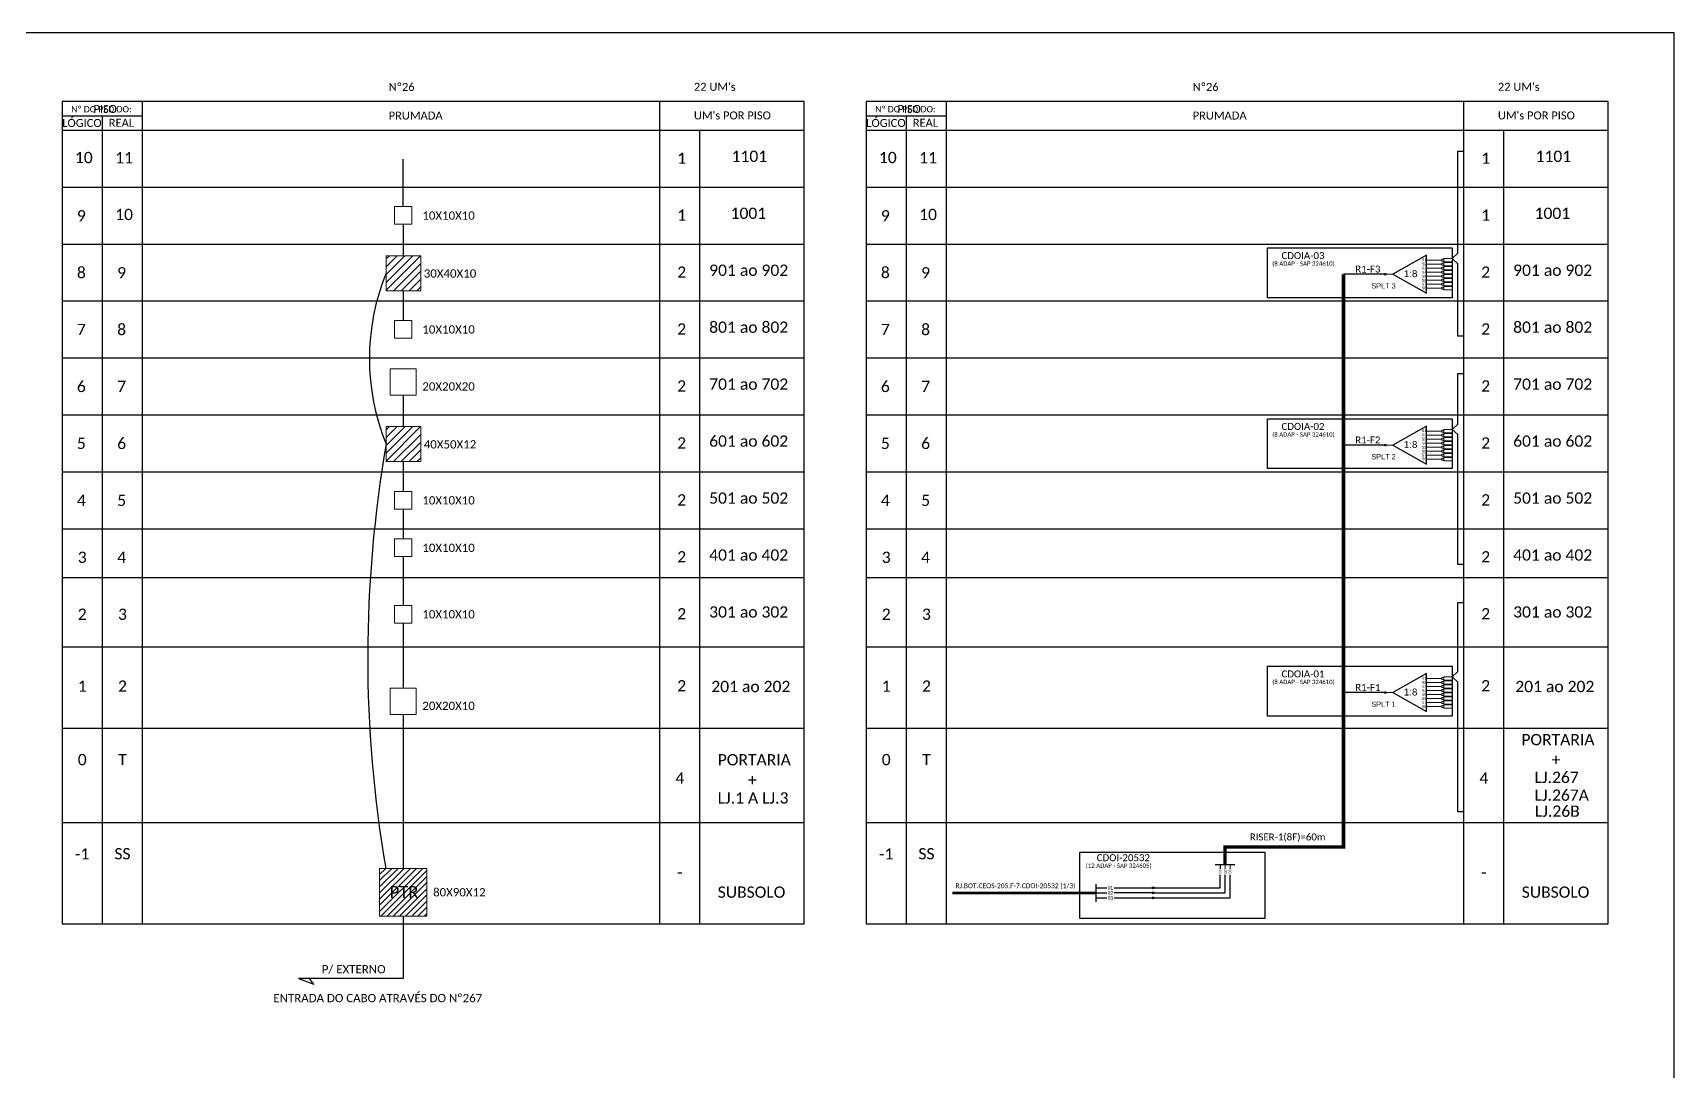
# Model space of a CAD drawing. Header units: metres. Extents: x -1286 to -445, y -503 to 94.
# Drawn here: x -916.9 to -445.1, y -204.3 to 94.2 of the extents above; entities that cross this region are included whole.
import ezdxf
from ezdxf.enums import TextEntityAlignment as Align

# ---------------------------------------------------------------- set-up
doc = ezdxf.new("R2010")
doc.units = ezdxf.units.M
doc.styles.add('ARIAL', font='arial.ttf')
doc.styles.add('WMF-Calibri0', font='calibri.ttf')
doc.linetypes.add('RESERVA', pattern='A,0.5,-0.15,["RESERVA",Standard,S=0.18,R=0,X=0,Y=-0.1],-1.3', length=1.95)

# ---------------------------------------------------------------- blocks, each defined once
blk = doc.blocks.new('SPLT_1-8_SC-APC')
at = {"color": 1}
blk.add_lwpolyline([(-7.37, -2.1), (-17.04, -7.55), (-7.37, -13), (-7.37, -2.1)], dxfattribs=at)
at = {"color": 3, "lineweight": 0}
for points in [[(-2.99, -3.51), (-7.37, -3.51)], [(-7.37, -4.66), (-2.99, -4.66)], [(-2.41, -3.02), (-2.41, -4)], [(-2.41, -3.02), (0, -3.02)], [(-2.41, -4), (0, -4)], [(-2.41, -4.17), (-2.41, -5.16)], [(-2.41, -4.17), (0, -4.17)], [(-7.37, -5.82), (-2.99, -5.82)], [(-7.37, -6.97), (-2.99, -6.97)], [(-7.37, -8.12), (-2.99, -8.12)], [(-7.37, -9.28), (-2.99, -9.28)], [(-2.41, -5.16), (0, -5.16)], [(-2.41, -5.32), (-2.41, -6.31)], [(-2.41, -5.32), (0, -5.32)], [(-2.41, -6.31), (0, -6.31)], [(-2.41, -6.48), (-2.41, -7.46)], [(-2.41, -6.48), (0, -6.48)], [(-2.41, -7.46), (0, -7.46)], [(-2.41, -7.63), (-2.41, -8.62)], [(-2.41, -7.63), (0, -7.63)], [(-2.41, -8.62), (0, -8.62)], [(-2.41, -8.78), (-2.41, -9.77)], [(-2.41, -8.78), (0, -8.78)], [(-7.37, -10.43), (-2.99, -10.43)], [(-7.37, -11.58), (-2.99, -11.58)], [(-2.41, -9.77), (0, -9.77)], [(-2.41, -9.94), (-2.41, -10.92)], [(-2.41, -9.94), (0, -9.94)], [(-2.41, -10.92), (0, -10.92)], [(-2.41, -11.09), (-2.41, -12.08)], [(-2.41, -11.09), (0, -11.09)], [(-2.41, -12.08), (0, -12.08)]]:
    blk.add_lwpolyline(points, dxfattribs=at)
for points in [[(-2.99, -3.22), (-2.41, -3.22), (-2.41, -3.8), (-2.99, -3.8)], [(-2.99, -4.38), (-2.41, -4.38), (-2.41, -4.95), (-2.99, -4.95)], [(-2.99, -5.53), (-2.41, -5.53), (-2.41, -6.1), (-2.99, -6.1)], [(-2.99, -6.68), (-2.41, -6.68), (-2.41, -7.26), (-2.99, -7.26)], [(-2.99, -7.84), (-2.41, -7.84), (-2.41, -8.41), (-2.99, -8.41)], [(-2.99, -8.99), (-2.41, -8.99), (-2.41, -9.56), (-2.99, -9.56)], [(-2.99, -10.14), (-2.41, -10.14), (-2.41, -10.72), (-2.99, -10.72)], [(-2.99, -11.3), (-2.41, -11.3), (-2.41, -11.87), (-2.99, -11.87)]]:
    blk.add_lwpolyline(points, close=True, dxfattribs=at)
at = {"color": 1, "lineweight": 0}
blk.add_lwpolyline([(-17.04, -7.55), (-19.26, -7.55)], dxfattribs=at)
at = {"color": 1, "style": 'ARIAL'}
for s, height, p in [('S1', 0.75, (-8.74, -3.78)), ('S2', 0.75, (-8.74, -4.97)), ('1:8', 2, (-13.91, -8.4)), ('S3', 0.75, (-8.74, -6.18)), ('S4', 0.75, (-8.74, -7.36)), ('S5', 0.75, (-8.74, -8.57)), ('S6', 0.75, (-8.74, -9.69)), ('S7', 0.75, (-8.74, -10.78)), ('S8', 0.75, (-8.74, -11.9))]:
    blk.add_text(s, height=height, dxfattribs=at).set_placement(p)
blk = doc.blocks.new('SPLITTER FUTURO')
blk.add_point((0, 0))
at = {"style": 'ARIAL', "text_generation_flag": 6, "flags": 4}
for tag, p, height in [('SPLT', (-6.22, -4.1), 1.5), ('INSTAL.', (-6.25, -6.09), 1.25)]:
    blk.add_attdef(tag, p, '', height=height, rotation=180, dxfattribs=at)

msp = doc.modelspace()

# ---------------------------------------------------------------- hatches: boundary and pattern name
h = msp.add_hatch()
h.set_pattern_fill('LINE', color=1, scale=0.5, angle=45)
h.set_pattern_definition([(45, (-611.2188, 217.5471), (-1.122532, 1.122532), [])])
h.paths.add_polyline_path([(-815.28, 20.07), (-805.37, 20.07), (-805.37, 30.11), (-815.28, 30.11)])
h = msp.add_hatch(color=3)
h.dxf.hatch_style = 1
edge = h.paths.add_edge_path()
edge.add_arc((-528.11, 24.81), 0.242, 0, 360)
h = msp.add_hatch()
h.set_pattern_fill('LINE', color=1, scale=0.5, angle=45)
h.set_pattern_definition([(45, (-611.2188, 168.4315), (-1.122532, 1.122532), [])])
h.paths.add_polyline_path([(-815.28, -29.04), (-805.37, -29.04), (-805.37, -19), (-815.28, -19)])
h = msp.add_hatch(color=3)
h.dxf.hatch_style = 1
edge = h.paths.add_edge_path()
edge.add_arc((-528.11, -24.31), 0.242, 0, 360)
h = msp.add_hatch(color=3)
h.dxf.hatch_style = 1
edge = h.paths.add_edge_path()
edge.add_arc((-528.11, -95.45), 0.242, 0, 360)
h = msp.add_hatch()
h.set_pattern_fill('ANSI31', color=1, scale=10, style=0)
h.set_pattern_definition([(45, (-1428.7883, -543.7036), (-0.8838835, 0.8838835), [])])
h.paths.add_polyline_path([(-803.6, -145.98), (-817.17, -145.98), (-817.17, -159.74), (-803.6, -159.74)])
h.paths.add_polyline_path([(-814.71, -155.39), (-805.29, -155.39), (-805.29, -150.24), (-814.71, -150.24)], flags=24)
h = msp.add_hatch(color=3)
h.dxf.hatch_style = 1
edge = h.paths.add_edge_path()
edge.add_arc((-594.79, -151.57), 0.256, 0, 360)
h = msp.add_hatch(color=3)
h.dxf.hatch_style = 1
edge = h.paths.add_edge_path()
edge.add_arc((-594.79, -153.03), 0.256, 0, 360)
h = msp.add_hatch(color=3)
h.dxf.hatch_style = 1
edge = h.paths.add_edge_path()
edge.add_arc((-594.79, -154.49), 0.256, 0, 360)

# ---------------------------------------------------------------- linework, layer by layer
for p, q in [((-908.45, 66.24), (-908.45, -161.9)), ((-695.14, -161.9), (-695.14, 66.24)), ((-677.35, 66.24), (-677.35, -161.9)), ((-464.04, -161.9), (-464.04, 66.24)), ((-908.45, -132.79), (-695.14, -132.79)), ((-677.35, -132.79), (-464.04, -132.79)), ((-908.45, -161.9), (-695.14, -161.9)), ((-677.35, -161.9), (-464.04, -161.9))]:
    msp.add_line(p, q)
at = {"color": 5}
for p, q in [((-528.11, 24.81), (-540.13, 24.81)), ((-528.11, -24.31), (-540.13, -24.31)), ((-528.11, -95.45), (-540.13, -95.45))]:
    msp.add_line(p, q, dxfattribs=at)
at = {"color": 1}
msp.add_line((-611.26, -150.5), (-611.26, -155.64), dxfattribs=at)
msp.add_lwpolyline([(-1286.07, -499.81), (-445.07, -499.81), (-445.07, 94.19), (-1286.07, 94.19)], close=True)
at = {"color": 0}
for points in [[(-695.14, 74.46), (-908.45, 74.46)], [(-464.04, 74.46), (-677.35, 74.46)], [(-908.45, 70.35), (-885.3, 70.35)], [(-908.45, 66.24), (-695.14, 66.24)], [(-677.35, 70.35), (-654.2, 70.35)], [(-677.35, 66.24), (-464.04, 66.24)]]:
    msp.add_lwpolyline(points, dxfattribs=at)
for points in [[(-908.45, 74.46), (-908.45, 66.24)], [(-885.3, 66.24), (-885.3, 74.46)], [(-736.73, 74.46), (-736.73, 66.24)], [(-695.14, 66.24), (-695.14, 74.46)], [(-677.35, 74.46), (-677.35, 66.24)], [(-654.2, 66.24), (-654.2, 74.46)], [(-505.63, 74.46), (-505.63, 66.24)], [(-464.04, 66.24), (-464.04, 74.46)], [(-908.45, 66.24), (-695.14, 66.24)], [(-908.45, 66.24), (-695.14, 66.24)], [(-896.88, 70.35), (-896.88, 66.24)], [(-896.88, 66.24), (-896.88, -161.9)], [(-885.3, -161.9), (-885.3, 66.24)], [(-736.73, 66.24), (-736.73, -161.9)], [(-725.15, -161.9), (-725.15, 66.24)], [(-677.35, 66.24), (-464.04, 66.24)], [(-677.35, 66.24), (-464.04, 66.24)], [(-665.78, 70.35), (-665.78, 66.24)], [(-665.78, 66.24), (-665.78, -161.9)], [(-654.2, -161.9), (-654.2, 66.24)], [(-505.63, 66.24), (-505.63, -161.9)], [(-494.05, -161.9), (-494.05, 66.24)], [(-908.45, 49.86), (-695.14, 49.86)], [(-677.35, 49.86), (-464.04, 49.86)], [(-908.45, 33.49), (-695.14, 33.49)], [(-677.35, 33.49), (-464.04, 33.49)], [(-908.45, 17.12), (-695.14, 17.12)], [(-677.35, 17.12), (-464.04, 17.12)], [(-908.45, 0.75), (-695.14, 0.75)], [(-677.35, 0.75), (-464.04, 0.75)], [(-908.45, -15.62), (-695.14, -15.62)], [(-677.35, -15.62), (-464.04, -15.62)], [(-908.45, -32), (-695.14, -32)], [(-677.35, -32), (-464.04, -32)], [(-908.45, -48.37), (-695.14, -48.37)], [(-677.35, -48.37), (-464.04, -48.37)], [(-908.45, -62.39), (-695.14, -62.39)], [(-677.35, -62.39), (-464.04, -62.39)], [(-908.45, -82.28), (-695.14, -82.28)], [(-677.35, -82.28), (-464.04, -82.28)], [(-908.45, -105.7), (-695.14, -105.7)], [(-677.35, -105.7), (-464.04, -105.7)]]:
    msp.add_lwpolyline(points)
at = {"color": 3}
for points in [[(-810.38, 44.23), (-810.38, 57.85)], [(-505.63, 7.01), (-507.28, 7.01), (-507.28, 27.83), (-508.85, 29.34), (-507.28, 30.85), (-507.28, 60.14), (-505.63, 60.14)], [(-810.44, 39.16), (-810.44, 30.11)], [(-810.38, 20.07), (-810.38, 11.49)], [(-505.63, -58.61), (-507.28, -58.61), (-507.28, -21.29), (-508.85, -19.79), (-507.28, -18.28), (-507.28, -3.7), (-505.63, -3.7)], [(-810.44, -9.95), (-810.44, -19)], [(-810.38, -29.04), (-810.38, -37.63)], [(-810.38, -42.7), (-810.38, -51.28)], [(-810.38, -56.35), (-810.38, -70.38)], [(-505.63, -129.75), (-507.28, -129.75), (-507.28, -92.43), (-508.85, -90.92), (-507.28, -89.41), (-507.28, -69.58), (-505.63, -69.58)], [(-810.38, -75.46), (-810.38, -94.18)], [(-810.38, -101.78), (-810.38, -145.98)], [(-611.26, -151.57), (-608.1, -151.57)], [(-606.03, -151.57), (-594.79, -151.57)]]:
    msp.add_lwpolyline(points, dxfattribs=at)
at = {"lineweight": 0}
for points in [[(-807.9, 44.23), (-812.87, 44.23), (-812.87, 39.16), (-807.9, 39.16)], [(-807.9, 11.49), (-812.87, 11.49), (-812.87, 6.42), (-807.9, 6.42)], [(-806.66, -2.35), (-814.11, -2.35), (-814.11, -9.95), (-806.66, -9.95)], [(-807.9, -37.63), (-812.87, -37.63), (-812.87, -42.7), (-807.9, -42.7)], [(-807.9, -51.28), (-812.87, -51.28), (-812.87, -56.35), (-807.9, -56.35)], [(-807.9, -70.38), (-812.87, -70.38), (-812.87, -75.46), (-807.9, -75.46)], [(-806.66, -94.18), (-814.11, -94.18), (-814.11, -101.78), (-806.66, -101.78)]]:
    msp.add_lwpolyline(points, close=True, dxfattribs=at)
at = {"color": 1, "lineweight": 0}
for points in [[(-805.37, 30.11), (-815.28, 30.11), (-815.28, 20.07), (-805.37, 20.07)], [(-805.37, -19), (-815.28, -19), (-815.28, -29.04), (-805.37, -29.04)], [(-817.17, -145.98), (-803.6, -145.98), (-803.6, -159.74), (-817.17, -159.74)]]:
    msp.add_lwpolyline(points, close=True, dxfattribs=at)
at = {"color": 1}
for points in [[(-561.98, 32.36), (-508.85, 32.36), (-508.85, 18.04), (-561.98, 18.04)], [(-561.98, -16.77), (-508.85, -16.77), (-508.85, -31.09), (-561.98, -31.09)], [(-561.98, -87.9), (-508.85, -87.9), (-508.85, -102.22), (-561.98, -102.22)], [(-615.9, -141.32), (-562.77, -141.32), (-562.77, -160.44), (-615.9, -160.44)]]:
    msp.add_lwpolyline(points, close=True, dxfattribs=at)
at = {"color": 3}
for points in [[(-815.28, 25.09, 0.197185), (-815.28, -24.02)], [(-815.28, -24.02, 0.085866), (-815.43, -145.98)]]:
    msp.add_lwpolyline(points, format="xyb", dxfattribs=at)
at = {"color": 5, "const_width": 1}
msp.add_lwpolyline([(-540.13, 24.81), (-540.13, -139.83), (-574.16, -139.83), (-574.16, -144.85)], dxfattribs=at)
at = {"color": 5}
for points in [[(-576.96, -144.85), (-571.39, -144.85)], [(-594.79, -151.57), (-575.61, -151.57), (-575.61, -147.81)], [(-594.53, -153.03), (-574.16, -153.03), (-574.16, -147.81)], [(-594.53, -154.49), (-572.71, -154.5), (-572.71, -147.81)]]:
    msp.add_lwpolyline(points, dxfattribs=at)
at = {"color": 8, "linetype": 'RESERVA', "ltscale": 4}
msp.add_lwpolyline([(-575.61, -144.85), (-575.61, -146.17)], dxfattribs=at)
at = {"color": 5, "lineweight": 0}
for points in [[(-574.16, -144.85), (-574.16, -146.14)], [(-572.72, -144.85), (-572.72, -146.14)]]:
    msp.add_lwpolyline(points, dxfattribs=at)
at = {"color": 1}
msp.add_lwpolyline([(-652.6, -153.06, 0.8, 0.8, 0), (-611.26, -153.07, 0.8, 0.8, 0)], format="xyseb", dxfattribs=at)
at = {"color": 2}
for points in [[(-611.26, -153.03), (-608.1, -153.03)], [(-594.64, -153.03), (-606.03, -153.03)]]:
    msp.add_lwpolyline(points, dxfattribs=at)
at = {"color": 7}
for points in [[(-611.26, -154.49), (-608.1, -154.49)], [(-606.03, -154.49), (-594.53, -154.49)]]:
    msp.add_lwpolyline(points, dxfattribs=at)
at = {"color": 1}
for points in [[(-810.38, -159.74), (-810.38, -177.66), (-840.52, -177.66)], [(-840.52, -177.66), (-836.11, -179.25)], [(-836.11, -179.25), (-837.51, -177.42)]]:
    msp.add_lwpolyline(points, dxfattribs=at)
at = {"color": 3}
for centre, radius in [((-528.11, 24.81), 0.242), ((-528.11, -24.31), 0.242), ((-528.11, -95.45), 0.242), ((-594.79, -151.57), 0.256), ((-594.79, -153.03), 0.256), ((-594.79, -154.49), 0.256)]:
    msp.add_circle(centre, radius, dxfattribs=at)

# ---------------------------------------------------------------- block references
for p in [(-508.85, 32.36), (-508.85, -16.77), (-508.85, -87.9)]:
    msp.add_blockref('SPLT_1-8_SC-APC', p, dxfattribs=at)
ref = msp.add_blockref('SPLITTER FUTURO', (-525.88, 24.81))
ref.add_attrib('SPLT', 'SPLT 3', (-532.11, 20.71), dxfattribs={"height": 1.5, "rotation": 180, "style": 'ARIAL', "text_generation_flag": 6})
ref = msp.add_blockref('SPLITTER FUTURO', (-525.88, -24.31))
ref.add_attrib('SPLT', 'SPLT 2', (-532.11, -28.41), dxfattribs={"height": 1.5, "rotation": 180, "style": 'ARIAL', "text_generation_flag": 6})
ref = msp.add_blockref('SPLITTER FUTURO', (-525.88, -95.45))
ref.add_attrib('SPLT', 'SPLT 1', (-532.11, -99.55), dxfattribs={"height": 1.5, "rotation": 180, "style": 'ARIAL', "text_generation_flag": 6})

# ---------------------------------------------------------------- texts
at = {"color": 0, "style": 'WMF-Calibri0'}
for s, p in [('Nº26', (-814.58, 77.49)), ("22 UM's", (-726.84, 77.52)), ('Nº26', (-583.48, 77.49)), ("22 UM's", (-495.74, 77.52)), ('     PISO', (-903.49, 71.16)), ('PRUMADA', (-814.58, 69.27)), ("UM's POR PISO", (-726.84, 69.3)), ('     PISO', (-672.39, 71.16)), ('PRUMADA', (-583.48, 69.27)), ("UM's POR PISO", (-495.74, 69.3)), ('  LÓGICO', (-910.03, 67.13)), ('    REAL', (-898.27, 67.18)), ('  LÓGICO', (-678.93, 67.13)), ('    REAL', (-667.17, 67.18))]:
    msp.add_text(s, height=2.3, dxfattribs=at).set_placement(p)
at = {"color": 7, "lineweight": 0, "style": 'WMF-Calibri0'}
for p in [(-905.82, 71.34), (-674.72, 71.34)]:
    msp.add_text('Nº DO PEDIDO:', height=1.7927, dxfattribs=at).set_placement(p)
at = {"color": 7, "style": 'WMF-Calibri0'}
for s, p in [('10', (-902.2, 58.35)), ('11', (-890.63, 58.31)), ('10', (-671.1, 58.35)), ('11', (-659.53, 58.31)), ('10', (-890.63, 41.98)), ('10', (-659.53, 41.98))]:
    msp.add_text(s, height=3.24, dxfattribs=at).set_placement(p, align=Align.MIDDLE_CENTER)
for s, height, p in [('1101', 3.24, (-716.01, 57.08)), ('1101', 3.24, (-484.91, 57.08)), ('10X10X10', 2.373, (-804.9, 40.48)), ('1001', 3.24, (-716.29, 40.7)), ('1001', 3.24, (-485.19, 40.7)), ('30X40X10', 2.373, (-804.48, 23.83)), ('901 ao 902', 3.24, (-722.45, 24.33)), ('901 ao 902', 3.24, (-491.35, 24.33)), ('10X10X10', 2.373, (-804.9, 7.74)), ('801 ao 802', 3.24, (-722.45, 7.96)), ('801 ao 802', 3.24, (-491.35, 7.96)), ('20X20X20', 2.373, (-804.9, -8.63)), ('701 ao 702', 3.24, (-722.45, -8.41)), ('701 ao 702', 3.24, (-491.35, -8.41)), ('40X50X12', 2.373, (-804.48, -25.29)), ('601 ao 602', 3.24, (-722.45, -24.78)), ('601 ao 602', 3.24, (-491.35, -24.78)), ('10X10X10', 2.373, (-804.9, -41.38)), ('501 ao 502', 3.24, (-722.45, -41.16)), ('501 ao 502', 3.24, (-491.35, -41.16)), ('10X10X10', 2.373, (-804.9, -55.03)), ('401 ao 402', 3.24, (-722.45, -57.53)), ('401 ao 402', 3.24, (-491.35, -57.53)), ('301 ao 302', 3.24, (-722.45, -73.9)), ('301 ao 302', 3.24, (-491.35, -73.9)), ('10X10X10', 2.373, (-804.9, -74.14)), ('201 ao 202', 3.24, (-721.84, -95.33)), ('201 ao 202', 3.24, (-490.74, -95.33)), ('20X20X10', 2.373, (-804.9, -100.46)), ('PORTARIA', 3.24, (-488.99, -110.59)), ('PORTARIA', 3.24, (-719.99, -116.39)), ('+', 3.24, (-480.27, -116.4)), ('+', 3.24, (-711.27, -122.2)), ('LJ.267', 3.24, (-485.19, -121.45)), ('LJ.1 A LJ.3', 3.24, (-719.99, -127.36)), ('LJ.267A', 3.24, (-485.19, -126.56)), ('LJ.26B', 3.24, (-485.09, -131.16)), ('PTR', 3.433, (-814.31, -154.51)), ('80X90X12', 2.373, (-801.8, -154.05)), ('SUBSOLO', 3.24, (-719.99, -154.44)), ('SUBSOLO', 3.24, (-488.89, -154.44)), ('P/ EXTERNO', 2.373, (-833.81, -176.17)), ('ENTRADA DO CABO ATRAVÉS DO Nº267', 2.3729, (-847.71, -184.46))]:
    msp.add_text(s, height=height, dxfattribs=at).set_placement(p)
at = {"color": 1, "style": 'WMF-Calibri0'}
for s, p in [('(8 ADAP - SAP 324610)', (-551.63, 27.23)), ('(8 ADAP - SAP 324610)', (-551.63, -21.89)), ('(8 ADAP - SAP 324610)', (-551.63, -93.02)), ('(12 ADAP - SAP 324605)', (-604.74, -145.84))]:
    msp.add_text(s, height=1.25, dxfattribs=at).set_placement(p, align=Align.CENTER)
for s, height, p in [('CDOIA-03', 2, (-557.93, 29.16)), ('CDOIA-02', 2, (-557.93, -19.96)), ('CDOIA-01', 2, (-557.93, -91.1)), ('CDOI-20532', 2, (-611.04, -143.92)), ('RJ.BOT.CEOS-205.F-7.CDOI-20532 (1/3)', 1.3876, (-651.65, -151.69))]:
    msp.add_text(s, height=height, dxfattribs=at).set_placement(p)
at = {"color": 5, "style": 'WMF-Calibri0'}
for s, p in [('R1-F3', (-536.74, 25.29)), ('R1-F2', (-536.74, -23.84)), ('R1-F1', (-536.74, -94.97)), ('RISER-1(8F)=60m', (-567.05, -137.96))]:
    msp.add_text(s, height=2, dxfattribs=at).set_placement(p)
at = {"style": 'ARIAL'}
for s, p in [('01', (-575.56, -146.88)), ('02', (-574.11, -146.88)), ('03', (-572.75, -146.88))]:
    msp.add_text(s, height=0.75, rotation=90, dxfattribs=at).set_placement(p, align=Align.MIDDLE_CENTER)
for s, p in [('01', (-607.1, -151.57)), ('02', (-607.1, -153.03)), ('03', (-607.1, -154.49))]:
    msp.add_text(s, height=1, dxfattribs=at).set_placement(p, align=Align.MIDDLE_CENTER)
at = {"color": 7, "style": 'WMF-Calibri0'}
for tag, flags, p in [('1', 4, (-730.35, 58.16)), ('1', 4, (-499.25, 58.16)), ('9', 4, (-902.91, 41.59)), ('1', 4, (-730.35, 41.79)), ('9', 4, (-671.81, 41.59)), ('1', 4, (-499.25, 41.79)), ('8', 4, (-902.91, 25.29)), ('9', 4, (-891.33, 25.22)), ('2', 4, (-730.35, 25.42)), ('8', 4, (-671.81, 25.29)), ('9', 4, (-660.23, 25.22)), ('2', 4, (-499.25, 25.42)), ('7', 4, (-902.91, 8.92)), ('8', 4, (-891.33, 8.92)), ('2', 4, (-730.35, 9.05)), ('7', 4, (-671.81, 8.92)), ('8', 4, (-660.23, 8.92)), ('2', 4, (-499.25, 9.05)), ('6', 4, (-902.91, -7.45)), ('7', 4, (-891.33, -7.45)), ('2', 4, (-730.35, -7.32)), ('6', 4, (-671.81, -7.45)), ('7', 4, (-660.23, -7.45)), ('2', 4, (-499.25, -7.32)), ('5', 4, (-902.91, -23.82)), ('6', 4, (-891.33, -23.82)), ('2', 4, (-730.35, -23.7)), ('5', 4, (-671.81, -23.82)), ('6', 4, (-660.23, -23.82)), ('2', 4, (-499.25, -23.7)), ('4', 4, (-902.91, -40.2)), ('5', 4, (-891.33, -40.2)), ('2', 4, (-730.35, -40.07)), ('4', 4, (-671.81, -40.2)), ('5', 4, (-660.23, -40.2)), ('2', 4, (-499.25, -40.07)), ('3', 4, (-902.66, -56.57)), ('4', 4, (-891.33, -56.57)), ('2', 4, (-730.35, -56.44)), ('3', 4, (-671.56, -56.57)), ('4', 4, (-660.23, -56.57)), ('2', 4, (-499.25, -56.44)), ('2', 4, (-902.66, -72.94)), ('3', 4, (-891.09, -72.94)), ('2', 4, (-730.35, -72.81)), ('2', 4, (-671.56, -72.94)), ('3', 4, (-659.99, -72.94)), ('2', 4, (-499.25, -72.81)), ('1', 4, (-902.66, -93.62)), ('2', 4, (-891.09, -93.6)), ('2', 4, (-730.35, -93.49)), ('1', 4, (-671.56, -93.62)), ('2', 4, (-659.99, -93.6)), ('2', 4, (-499.25, -93.49)), ('0', 4, (-902.66, -114.73)), ('T', 12, (-891.09, -114.7)), ('0', 4, (-671.56, -114.73)), ('T', 12, (-659.99, -114.7)), ('4', 4, (-730.87, -120.03)), ('4', 4, (-499.77, -120.03)), ('-1', 4, (-902.66, -141.82)), ('SS', 12, (-891.09, -141.78)), ('-1', 4, (-671.56, -141.82)), ('SS', 12, (-659.99, -141.78)), ('-', 4, (-730.87, -147.11)), ('-', 4, (-499.77, -147.11))]:
    msp.add_attdef(tag, text='XX', height=3.24, dxfattribs=dict(at, flags=flags)).set_placement(p, align=Align.MIDDLE_CENTER)

doc.saveas('drawing.dxf')
